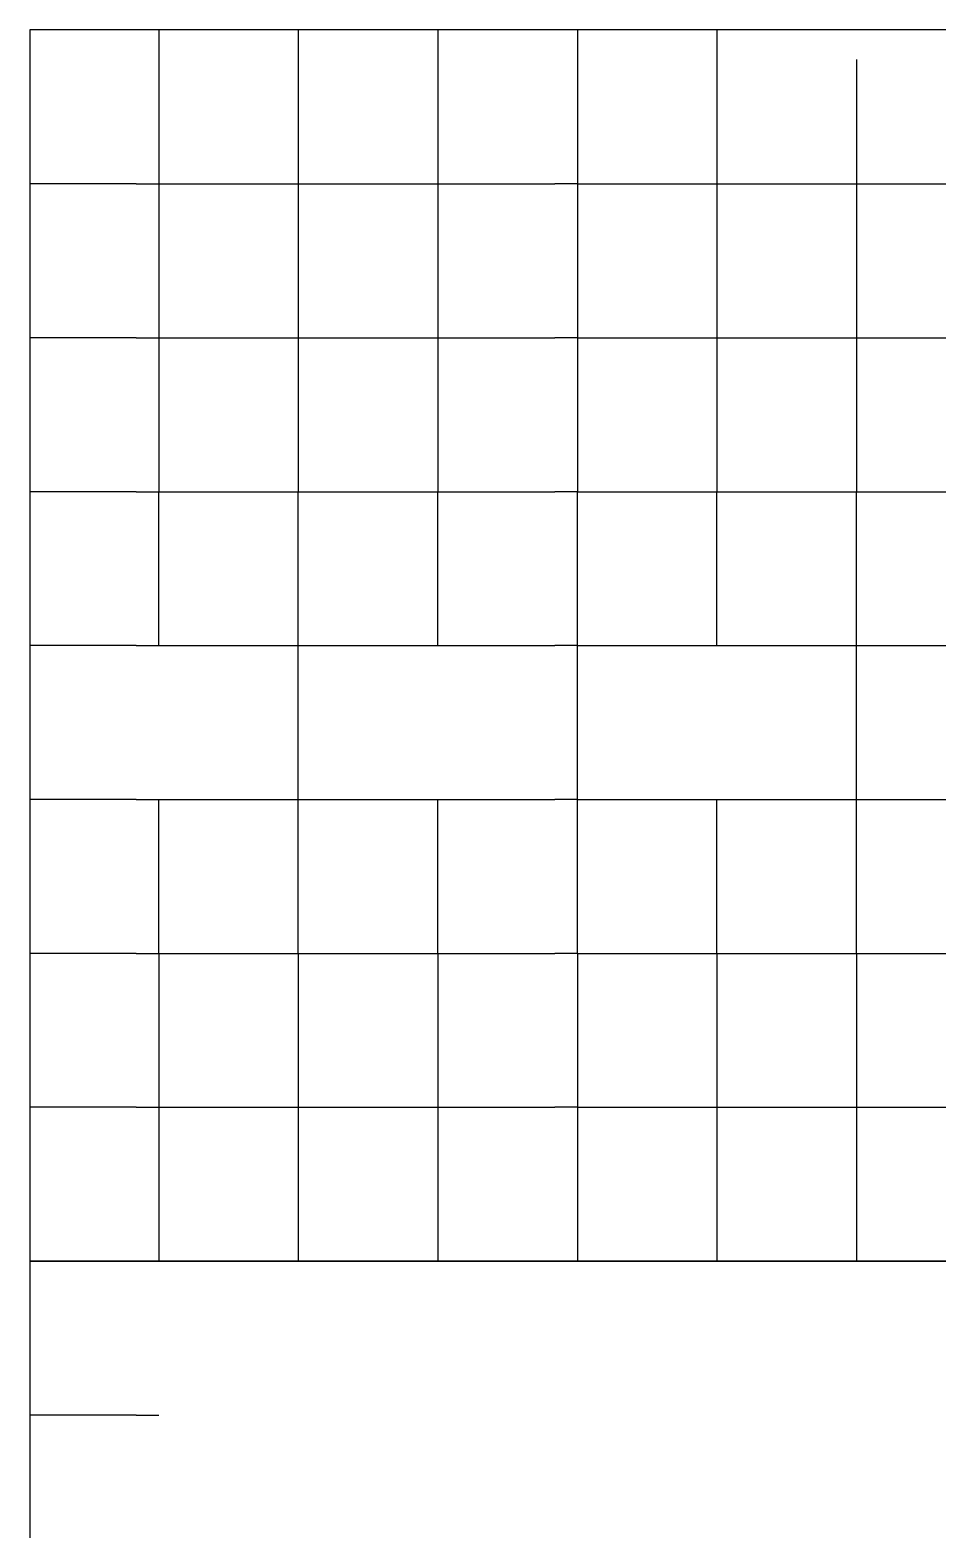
# Model space of a CAD drawing. Extents: x 0 to 304, y 0 to 158.
# Drawn here: x 0.1 to 38.2, y 94.8 to 157.6 of the extents above; entities that cross this region are included whole.
import ezdxf

# ---------------------------------------------------------------- set-up
doc = ezdxf.new("R2010")
doc.units = 0

msp = doc.modelspace()

# ---------------------------------------------------------------- linework, layer by layer
at = {"layer": '2xDUENQ T250SP40'}
for p, q in [((11.4, 131.8, 4.8), (11.4, 138.25, 4.8)), ((11.4, 131.8, 9.6), (11.4, 138.25, 9.6)), ((11.4, 131.8, 14.4), (11.4, 138.25, 14.4)), ((23.1, 131.8, 4.8), (23.1, 138.25, 4.8)), ((23.1, 131.8, 9.6), (23.1, 138.25, 9.6)), ((23.1, 131.8, 14.4), (23.1, 138.25, 14.4)), ((34.8, 131.8, 4.8), (34.8, 138.25, 4.8)), ((34.8, 131.8, 9.6), (34.8, 138.25, 9.6)), ((34.8, 131.8, 14.4), (34.8, 138.25, 14.4)), ((11.4, 118.9, 4.8), (11.4, 125.35, 4.8)), ((11.4, 118.9, 9.6), (11.4, 125.35, 9.6)), ((11.4, 118.9, 14.4), (11.4, 125.35, 14.4)), ((23.1, 118.9, 4.8), (23.1, 125.35, 4.8)), ((23.1, 118.9, 9.6), (23.1, 125.35, 9.6)), ((23.1, 118.9, 14.4), (23.1, 125.35, 14.4)), ((34.8, 118.9, 4.8), (34.8, 125.35, 4.8)), ((34.8, 118.9, 9.6), (34.8, 125.35, 9.6)), ((34.8, 118.9, 14.4), (34.8, 125.35, 14.4))]:
    msp.add_line(p, q, dxfattribs=at)
at = {"layer": '2xDUENQ T450SP30'}
for p, q in [((4.6, 151.15, 4.8), (0.15, 151.15, 4.8)), ((4.6, 151.15, 9.6), (0.15, 151.15, 9.6)), ((4.6, 151.15, 14.4), (0.15, 151.15, 14.4)), ((6.5, 151.15, 4.8), (10.45, 151.15, 4.8)), ((6.5, 151.15, 9.6), (10.45, 151.15, 9.6)), ((6.5, 151.15, 14.4), (10.45, 151.15, 14.4)), ((18.25, 151.15, 4.8), (22.15, 151.15, 4.8)), ((18.25, 151.15, 9.6), (22.15, 151.15, 9.6)), ((18.25, 151.15, 14.4), (22.15, 151.15, 14.4)), ((29.85, 151.15, 4.8), (33.9, 151.15, 4.8)), ((29.85, 151.15, 9.6), (33.9, 151.15, 9.6)), ((29.85, 151.15, 14.4), (33.9, 151.15, 14.4)), ((4.6, 144.7, 4.8), (0.15, 144.7, 4.8)), ((4.6, 144.7, 9.6), (0.15, 144.7, 9.6)), ((4.6, 144.7, 14.4), (0.15, 144.7, 14.4)), ((6.5, 144.7, 4.8), (10.45, 144.7, 4.8)), ((6.5, 144.7, 9.6), (10.45, 144.7, 9.6)), ((6.5, 144.7, 14.4), (10.45, 144.7, 14.4)), ((18.25, 144.7, 4.8), (22.15, 144.7, 4.8)), ((18.25, 144.7, 9.6), (22.15, 144.7, 9.6)), ((18.25, 144.7, 14.4), (22.15, 144.7, 14.4)), ((29.85, 144.7, 4.8), (33.9, 144.7, 4.8)), ((29.85, 144.7, 9.6), (33.9, 144.7, 9.6)), ((29.85, 144.7, 14.4), (33.9, 144.7, 14.4)), ((4.6, 138.25, 4.8), (0.15, 138.25, 4.8)), ((4.6, 138.25, 9.6), (0.15, 138.25, 9.6)), ((4.6, 138.25, 14.4), (0.15, 138.25, 14.4)), ((6.5, 138.25, 4.8), (10.45, 138.25, 4.8)), ((6.5, 138.25, 9.6), (10.45, 138.25, 9.6)), ((6.5, 138.25, 14.4), (10.45, 138.25, 14.4)), ((18.25, 138.25, 4.8), (22.15, 138.25, 4.8)), ((18.25, 138.25, 9.6), (22.15, 138.25, 9.6)), ((18.25, 138.25, 14.4), (22.15, 138.25, 14.4)), ((29.85, 138.25, 4.8), (33.9, 138.25, 4.8)), ((29.85, 138.25, 9.6), (33.9, 138.25, 9.6)), ((29.85, 138.25, 14.4), (33.9, 138.25, 14.4)), ((4.6, 131.8, 4.8), (0.15, 131.8, 4.8)), ((4.6, 131.8, 9.6), (0.15, 131.8, 9.6)), ((4.6, 131.8, 14.4), (0.15, 131.8, 14.4)), ((6.5, 131.8, 4.8), (10.45, 131.8, 4.8)), ((6.5, 131.8, 9.6), (10.45, 131.8, 9.6)), ((6.5, 131.8, 14.4), (10.45, 131.8, 14.4)), ((18.25, 131.8, 4.8), (22.15, 131.8, 4.8)), ((18.25, 131.8, 9.6), (22.15, 131.8, 9.6)), ((18.25, 131.8, 14.4), (22.15, 131.8, 14.4)), ((29.85, 131.8, 4.8), (33.9, 131.8, 4.8)), ((29.85, 131.8, 9.6), (33.9, 131.8, 9.6)), ((29.85, 131.8, 14.4), (33.9, 131.8, 14.4)), ((4.6, 125.35, 4.8), (0.15, 125.35, 4.8)), ((4.6, 125.35, 9.6), (0.15, 125.35, 9.6)), ((4.6, 125.35, 14.4), (0.15, 125.35, 14.4)), ((6.5, 125.35, 4.8), (10.45, 125.35, 4.8)), ((6.5, 125.35, 9.6), (10.45, 125.35, 9.6)), ((6.5, 125.35, 14.4), (10.45, 125.35, 14.4)), ((18.25, 125.35, 4.8), (22.15, 125.35, 4.8)), ((18.25, 125.35, 9.6), (22.15, 125.35, 9.6)), ((18.25, 125.35, 14.4), (22.15, 125.35, 14.4)), ((29.85, 125.35, 4.8), (33.9, 125.35, 4.8)), ((29.85, 125.35, 9.6), (33.9, 125.35, 9.6)), ((29.85, 125.35, 14.4), (33.9, 125.35, 14.4)), ((4.6, 118.9, 4.8), (0.15, 118.9, 4.8)), ((4.6, 118.9, 9.6), (0.15, 118.9, 9.6)), ((4.6, 118.9, 14.4), (0.15, 118.9, 14.4)), ((6.5, 118.9, 4.8), (10.45, 118.9, 4.8)), ((6.5, 118.9, 9.6), (10.45, 118.9, 9.6)), ((6.5, 118.9, 14.4), (10.45, 118.9, 14.4)), ((18.25, 118.9, 4.8), (22.15, 118.9, 4.8)), ((18.25, 118.9, 9.6), (22.15, 118.9, 9.6)), ((18.25, 118.9, 14.4), (22.15, 118.9, 14.4)), ((29.85, 118.9, 4.8), (33.9, 118.9, 4.8)), ((29.85, 118.9, 9.6), (33.9, 118.9, 9.6)), ((29.85, 118.9, 14.4), (33.9, 118.9, 14.4)), ((4.6, 112.45, 4.8), (0.15, 112.45, 4.8)), ((4.6, 112.45, 9.6), (0.15, 112.45, 9.6)), ((4.6, 112.45, 14.4), (0.15, 112.45, 14.4)), ((6.5, 112.45, 4.8), (10.45, 112.45, 4.8)), ((6.5, 112.45, 9.6), (10.45, 112.45, 9.6)), ((6.5, 112.45, 14.4), (10.45, 112.45, 14.4)), ((18.25, 112.45, 4.8), (22.15, 112.45, 4.8)), ((18.25, 112.45, 9.6), (22.15, 112.45, 9.6)), ((18.25, 112.45, 14.4), (22.15, 112.45, 14.4)), ((29.85, 112.45, 4.8), (33.9, 112.45, 4.8)), ((29.85, 112.45, 9.6), (33.9, 112.45, 9.6)), ((29.85, 112.45, 14.4), (33.9, 112.45, 14.4))]:
    msp.add_line(p, q, dxfattribs=at)
at = {"layer": '2xDUENQ T450SP40'}
for p, q in [((4.6, 151.15, 14.4), (5.55, 151.15, 14.4)), ((5.55, 151.15, 14.4), (6.5, 151.15, 14.4)), ((10.45, 151.15, 14.4), (11.4, 151.15, 14.4)), ((11.4, 151.15, 14.4), (17.25, 151.15, 14.4)), ((17.25, 151.15, 14.4), (18.25, 151.15, 14.4)), ((23.1, 151.15, 14.4), (22.15, 151.15, 14.4)), ((23.1, 151.15, 14.4), (28.95, 151.15, 14.4)), ((28.95, 151.15, 14.4), (29.85, 151.15, 14.4)), ((33.9, 151.15, 14.4), (34.8, 151.15, 14.4)), ((34.8, 151.15, 14.4), (40.65, 151.15, 14.4)), ((4.6, 144.7, 14.4), (5.55, 144.7, 14.4)), ((5.55, 144.7, 14.4), (6.5, 144.7, 14.4)), ((10.45, 144.7, 14.4), (11.4, 144.7, 14.4)), ((11.4, 144.7, 14.4), (17.25, 144.7, 14.4)), ((17.25, 144.7, 14.4), (18.25, 144.7, 14.4)), ((23.1, 144.7, 14.4), (22.15, 144.7, 14.4)), ((23.1, 144.7, 14.4), (28.95, 144.7, 14.4)), ((28.95, 144.7, 14.4), (29.85, 144.7, 14.4)), ((33.9, 144.7, 14.4), (34.8, 144.7, 14.4)), ((34.8, 144.7, 14.4), (40.65, 144.7, 14.4)), ((4.6, 138.25, 14.4), (5.55, 138.25, 14.4)), ((5.55, 138.25, 14.4), (6.5, 138.25, 14.4)), ((10.45, 138.25, 14.4), (11.4, 138.25, 14.4)), ((11.4, 138.25, 14.4), (17.25, 138.25, 14.4)), ((17.25, 138.25, 14.4), (18.25, 138.25, 14.4)), ((23.1, 138.25, 14.4), (22.15, 138.25, 14.4)), ((23.1, 138.25, 14.4), (28.95, 138.25, 14.4)), ((28.95, 138.25, 14.4), (29.85, 138.25, 14.4)), ((33.9, 138.25, 14.4), (34.8, 138.25, 14.4)), ((34.8, 138.25, 14.4), (40.65, 138.25, 14.4)), ((4.6, 131.8, 14.4), (5.55, 131.8, 14.4)), ((5.55, 131.8, 14.4), (6.5, 131.8, 14.4)), ((10.45, 131.8, 14.4), (11.4, 131.8, 14.4)), ((11.4, 131.8, 14.4), (17.25, 131.8, 14.4)), ((17.25, 131.8, 14.4), (18.25, 131.8, 14.4)), ((23.1, 131.8, 14.4), (22.15, 131.8, 14.4)), ((23.1, 131.8, 14.4), (28.95, 131.8, 14.4)), ((28.95, 131.8, 14.4), (29.85, 131.8, 14.4)), ((33.9, 131.8, 14.4), (34.8, 131.8, 14.4)), ((34.8, 131.8, 14.4), (40.65, 131.8, 14.4)), ((4.6, 125.35, 14.4), (5.55, 125.35, 14.4)), ((5.55, 125.35, 14.4), (6.5, 125.35, 14.4)), ((10.45, 125.35, 14.4), (11.4, 125.35, 14.4)), ((11.4, 125.35, 14.4), (17.25, 125.35, 14.4)), ((17.25, 125.35, 14.4), (18.25, 125.35, 14.4)), ((23.1, 125.35, 14.4), (22.15, 125.35, 14.4)), ((23.1, 125.35, 14.4), (28.95, 125.35, 14.4)), ((28.95, 125.35, 14.4), (29.85, 125.35, 14.4)), ((33.9, 125.35, 14.4), (34.8, 125.35, 14.4)), ((34.8, 125.35, 14.4), (40.65, 125.35, 14.4)), ((4.6, 118.9, 14.4), (5.55, 118.9, 14.4)), ((5.55, 118.9, 14.4), (6.5, 118.9, 14.4)), ((10.45, 118.9, 14.4), (11.4, 118.9, 14.4)), ((11.4, 118.9, 14.4), (17.25, 118.9, 14.4)), ((17.25, 118.9, 14.4), (18.25, 118.9, 14.4)), ((23.1, 118.9, 14.4), (22.15, 118.9, 14.4)), ((23.1, 118.9, 14.4), (28.95, 118.9, 14.4)), ((28.95, 118.9, 14.4), (29.85, 118.9, 14.4)), ((33.9, 118.9, 14.4), (34.8, 118.9, 14.4)), ((34.8, 118.9, 14.4), (40.65, 118.9, 14.4)), ((4.6, 112.45, 14.4), (5.55, 112.45, 14.4)), ((5.55, 112.45, 14.4), (6.5, 112.45, 14.4)), ((10.45, 112.45, 14.4), (11.4, 112.45, 14.4)), ((11.4, 112.45, 14.4), (17.25, 112.45, 14.4)), ((17.25, 112.45, 14.4), (18.25, 112.45, 14.4)), ((23.1, 112.45, 14.4), (22.15, 112.45, 14.4)), ((23.1, 112.45, 14.4), (28.95, 112.45, 14.4)), ((28.95, 112.45, 14.4), (29.85, 112.45, 14.4)), ((33.9, 112.45, 14.4), (34.8, 112.45, 14.4)), ((34.8, 112.45, 14.4), (40.65, 112.45, 14.4))]:
    msp.add_line(p, q, dxfattribs=at)
at = {"layer": '2xDUENQ T450SP50'}
for p, q in [((4.6, 151.15, 4.8), (5.55, 151.15, 4.8)), ((4.6, 151.15, 9.6), (5.55, 151.15, 9.6)), ((5.55, 151.15, 4.8), (6.5, 151.15, 4.8)), ((5.55, 151.15, 9.6), (6.5, 151.15, 9.6)), ((10.45, 151.15, 4.8), (11.4, 151.15, 4.8)), ((10.45, 151.15, 9.6), (11.4, 151.15, 9.6)), ((11.4, 151.15, 4.8), (17.25, 151.15, 4.8)), ((11.4, 151.15, 9.6), (17.25, 151.15, 9.6)), ((17.25, 151.15, 4.8), (18.25, 151.15, 4.8)), ((17.25, 151.15, 9.6), (18.25, 151.15, 9.6)), ((23.1, 151.15, 4.8), (22.15, 151.15, 4.8)), ((23.1, 151.15, 9.6), (22.15, 151.15, 9.6)), ((23.1, 151.15, 4.8), (28.95, 151.15, 4.8)), ((23.1, 151.15, 9.6), (28.95, 151.15, 9.6)), ((28.95, 151.15, 4.8), (29.85, 151.15, 4.8)), ((28.95, 151.15, 9.6), (29.85, 151.15, 9.6)), ((33.9, 151.15, 4.8), (34.8, 151.15, 4.8)), ((33.9, 151.15, 9.6), (34.8, 151.15, 9.6)), ((34.8, 151.15, 4.8), (40.65, 151.15, 4.8)), ((34.8, 151.15, 9.6), (40.65, 151.15, 9.6)), ((4.6, 144.7, 4.8), (5.55, 144.7, 4.8)), ((4.6, 144.7, 9.6), (5.55, 144.7, 9.6)), ((5.55, 144.7, 4.8), (6.5, 144.7, 4.8)), ((5.55, 144.7, 9.6), (6.5, 144.7, 9.6)), ((10.45, 144.7, 4.8), (11.4, 144.7, 4.8)), ((10.45, 144.7, 9.6), (11.4, 144.7, 9.6)), ((11.4, 144.7, 4.8), (17.25, 144.7, 4.8)), ((11.4, 144.7, 9.6), (17.25, 144.7, 9.6)), ((17.25, 144.7, 4.8), (18.25, 144.7, 4.8)), ((17.25, 144.7, 9.6), (18.25, 144.7, 9.6)), ((23.1, 144.7, 4.8), (22.15, 144.7, 4.8)), ((23.1, 144.7, 9.6), (22.15, 144.7, 9.6)), ((23.1, 144.7, 4.8), (28.95, 144.7, 4.8)), ((23.1, 144.7, 9.6), (28.95, 144.7, 9.6)), ((28.95, 144.7, 4.8), (29.85, 144.7, 4.8)), ((28.95, 144.7, 9.6), (29.85, 144.7, 9.6)), ((33.9, 144.7, 4.8), (34.8, 144.7, 4.8)), ((33.9, 144.7, 9.6), (34.8, 144.7, 9.6)), ((34.8, 144.7, 4.8), (40.65, 144.7, 4.8)), ((34.8, 144.7, 9.6), (40.65, 144.7, 9.6)), ((4.6, 138.25, 4.8), (5.55, 138.25, 4.8)), ((4.6, 138.25, 9.6), (5.55, 138.25, 9.6)), ((5.55, 138.25, 4.8), (6.5, 138.25, 4.8)), ((5.55, 138.25, 9.6), (6.5, 138.25, 9.6)), ((10.45, 138.25, 4.8), (11.4, 138.25, 4.8)), ((10.45, 138.25, 9.6), (11.4, 138.25, 9.6)), ((11.4, 138.25, 4.8), (17.25, 138.25, 4.8)), ((11.4, 138.25, 9.6), (17.25, 138.25, 9.6)), ((17.25, 138.25, 4.8), (18.25, 138.25, 4.8)), ((17.25, 138.25, 9.6), (18.25, 138.25, 9.6)), ((23.1, 138.25, 4.8), (22.15, 138.25, 4.8)), ((23.1, 138.25, 9.6), (22.15, 138.25, 9.6)), ((23.1, 138.25, 4.8), (28.95, 138.25, 4.8)), ((23.1, 138.25, 9.6), (28.95, 138.25, 9.6)), ((28.95, 138.25, 4.8), (29.85, 138.25, 4.8)), ((28.95, 138.25, 9.6), (29.85, 138.25, 9.6)), ((33.9, 138.25, 4.8), (34.8, 138.25, 4.8)), ((33.9, 138.25, 9.6), (34.8, 138.25, 9.6)), ((34.8, 138.25, 4.8), (40.65, 138.25, 4.8)), ((34.8, 138.25, 9.6), (40.65, 138.25, 9.6)), ((4.6, 131.8, 4.8), (5.55, 131.8, 4.8)), ((4.6, 131.8, 9.6), (5.55, 131.8, 9.6)), ((5.55, 131.8, 4.8), (6.5, 131.8, 4.8)), ((5.55, 131.8, 9.6), (6.5, 131.8, 9.6)), ((10.45, 131.8, 4.8), (11.4, 131.8, 4.8)), ((10.45, 131.8, 9.6), (11.4, 131.8, 9.6)), ((11.4, 131.8, 4.8), (17.25, 131.8, 4.8)), ((11.4, 131.8, 9.6), (17.25, 131.8, 9.6)), ((17.25, 131.8, 4.8), (18.25, 131.8, 4.8)), ((17.25, 131.8, 9.6), (18.25, 131.8, 9.6)), ((23.1, 131.8, 4.8), (22.15, 131.8, 4.8)), ((23.1, 131.8, 9.6), (22.15, 131.8, 9.6)), ((23.1, 131.8, 4.8), (28.95, 131.8, 4.8)), ((23.1, 131.8, 9.6), (28.95, 131.8, 9.6)), ((28.95, 131.8, 4.8), (29.85, 131.8, 4.8)), ((28.95, 131.8, 9.6), (29.85, 131.8, 9.6)), ((33.9, 131.8, 4.8), (34.8, 131.8, 4.8)), ((33.9, 131.8, 9.6), (34.8, 131.8, 9.6)), ((34.8, 131.8, 4.8), (40.65, 131.8, 4.8)), ((34.8, 131.8, 9.6), (40.65, 131.8, 9.6)), ((4.6, 125.35, 4.8), (5.55, 125.35, 4.8)), ((4.6, 125.35, 9.6), (5.55, 125.35, 9.6)), ((5.55, 125.35, 4.8), (6.5, 125.35, 4.8)), ((5.55, 125.35, 9.6), (6.5, 125.35, 9.6)), ((10.45, 125.35, 4.8), (11.4, 125.35, 4.8)), ((10.45, 125.35, 9.6), (11.4, 125.35, 9.6)), ((11.4, 125.35, 4.8), (17.25, 125.35, 4.8)), ((11.4, 125.35, 9.6), (17.25, 125.35, 9.6)), ((17.25, 125.35, 4.8), (18.25, 125.35, 4.8)), ((17.25, 125.35, 9.6), (18.25, 125.35, 9.6)), ((23.1, 125.35, 4.8), (22.15, 125.35, 4.8)), ((23.1, 125.35, 9.6), (22.15, 125.35, 9.6)), ((23.1, 125.35, 4.8), (28.95, 125.35, 4.8)), ((23.1, 125.35, 9.6), (28.95, 125.35, 9.6)), ((28.95, 125.35, 4.8), (29.85, 125.35, 4.8)), ((28.95, 125.35, 9.6), (29.85, 125.35, 9.6)), ((33.9, 125.35, 4.8), (34.8, 125.35, 4.8)), ((33.9, 125.35, 9.6), (34.8, 125.35, 9.6)), ((34.8, 125.35, 4.8), (40.65, 125.35, 4.8)), ((34.8, 125.35, 9.6), (40.65, 125.35, 9.6)), ((4.6, 118.9, 4.8), (5.55, 118.9, 4.8)), ((4.6, 118.9, 9.6), (5.55, 118.9, 9.6)), ((5.55, 118.9, 4.8), (6.5, 118.9, 4.8)), ((5.55, 118.9, 9.6), (6.5, 118.9, 9.6)), ((10.45, 118.9, 4.8), (11.4, 118.9, 4.8)), ((10.45, 118.9, 9.6), (11.4, 118.9, 9.6)), ((11.4, 118.9, 4.8), (17.25, 118.9, 4.8)), ((11.4, 118.9, 9.6), (17.25, 118.9, 9.6)), ((17.25, 118.9, 4.8), (18.25, 118.9, 4.8)), ((17.25, 118.9, 9.6), (18.25, 118.9, 9.6)), ((23.1, 118.9, 4.8), (22.15, 118.9, 4.8)), ((23.1, 118.9, 9.6), (22.15, 118.9, 9.6)), ((23.1, 118.9, 4.8), (28.95, 118.9, 4.8)), ((23.1, 118.9, 9.6), (28.95, 118.9, 9.6)), ((28.95, 118.9, 4.8), (29.85, 118.9, 4.8)), ((28.95, 118.9, 9.6), (29.85, 118.9, 9.6)), ((33.9, 118.9, 4.8), (34.8, 118.9, 4.8)), ((33.9, 118.9, 9.6), (34.8, 118.9, 9.6)), ((34.8, 118.9, 4.8), (40.65, 118.9, 4.8)), ((34.8, 118.9, 9.6), (40.65, 118.9, 9.6)), ((4.6, 112.45, 4.8), (5.55, 112.45, 4.8)), ((4.6, 112.45, 9.6), (5.55, 112.45, 9.6)), ((5.55, 112.45, 4.8), (6.5, 112.45, 4.8)), ((5.55, 112.45, 9.6), (6.5, 112.45, 9.6)), ((10.45, 112.45, 4.8), (11.4, 112.45, 4.8)), ((10.45, 112.45, 9.6), (11.4, 112.45, 9.6)), ((11.4, 112.45, 4.8), (17.25, 112.45, 4.8)), ((11.4, 112.45, 9.6), (17.25, 112.45, 9.6)), ((17.25, 112.45, 4.8), (18.25, 112.45, 4.8)), ((17.25, 112.45, 9.6), (18.25, 112.45, 9.6)), ((23.1, 112.45, 4.8), (22.15, 112.45, 4.8)), ((23.1, 112.45, 9.6), (22.15, 112.45, 9.6)), ((23.1, 112.45, 4.8), (28.95, 112.45, 4.8)), ((23.1, 112.45, 9.6), (28.95, 112.45, 9.6)), ((28.95, 112.45, 4.8), (29.85, 112.45, 4.8)), ((28.95, 112.45, 9.6), (29.85, 112.45, 9.6)), ((33.9, 112.45, 4.8), (34.8, 112.45, 4.8)), ((33.9, 112.45, 9.6), (34.8, 112.45, 9.6)), ((34.8, 112.45, 4.8), (40.65, 112.45, 4.8)), ((34.8, 112.45, 9.6), (40.65, 112.45, 9.6)), ((4.6, 99.55, 4.8), (0.15, 99.55, 4.8)), ((4.6, 99.55, 9.6), (0.15, 99.55, 9.6)), ((4.6, 99.55, 4.8), (5.55, 99.55, 4.8)), ((4.6, 99.55, 9.6), (5.55, 99.55, 9.6))]:
    msp.add_line(p, q, dxfattribs=at)
at = {"layer": 'DUENQ T250SP40'}
for p, q in [((5.55, 157.6, 4.8), (5.55, 151.15, 4.8)), ((5.55, 157.6, 9.6), (5.55, 151.15, 9.6)), ((5.55, 157.6, 14.4), (5.55, 151.15, 14.4)), ((11.4, 157.6, 4.8), (11.4, 151.15, 4.8)), ((11.4, 157.6, 9.6), (11.4, 151.15, 9.6)), ((11.4, 157.6, 14.4), (11.4, 151.15, 14.4)), ((17.25, 157.6, 4.8), (17.25, 151.15, 4.8)), ((17.25, 157.6, 9.6), (17.25, 151.15, 9.6)), ((17.25, 157.6, 14.4), (17.25, 151.15, 14.4)), ((23.1, 157.6, 4.8), (23.1, 151.15, 4.8)), ((23.1, 157.6, 9.6), (23.1, 151.15, 9.6)), ((23.1, 157.6, 14.4), (23.1, 151.15, 14.4)), ((28.95, 157.6, 4.8), (28.95, 156.359, 4.8)), ((28.95, 157.6, 9.6), (28.95, 156.359, 9.6)), ((28.95, 157.6, 14.4), (28.95, 156.359, 14.4)), ((28.95, 156.359, 4.8), (28.95, 151.15, 4.8)), ((28.95, 156.359, 9.6), (28.95, 151.15, 9.6)), ((28.95, 156.359, 14.4), (28.95, 151.15, 14.4)), ((34.8, 156.359, 4.8), (34.8, 151.15, 4.8)), ((34.8, 156.359, 9.6), (34.8, 151.15, 9.6)), ((34.8, 156.359, 14.4), (34.8, 151.15, 14.4)), ((5.55, 151.15, 4.8), (5.55, 144.7, 4.8)), ((5.55, 151.15, 9.6), (5.55, 144.7, 9.6)), ((5.55, 151.15, 14.4), (5.55, 144.7, 14.4)), ((11.4, 151.15, 4.8), (11.4, 144.7, 4.8)), ((11.4, 151.15, 9.6), (11.4, 144.7, 9.6)), ((11.4, 151.15, 14.4), (11.4, 144.7, 14.4)), ((17.25, 151.15, 4.8), (17.25, 144.7, 4.8)), ((17.25, 151.15, 9.6), (17.25, 144.7, 9.6)), ((17.25, 151.15, 14.4), (17.25, 144.7, 14.4)), ((23.1, 151.15, 4.8), (23.1, 144.7, 4.8)), ((23.1, 151.15, 9.6), (23.1, 144.7, 9.6)), ((23.1, 151.15, 14.4), (23.1, 144.7, 14.4)), ((28.95, 151.15, 4.8), (28.95, 144.7, 4.8)), ((28.95, 151.15, 9.6), (28.95, 144.7, 9.6)), ((28.95, 151.15, 14.4), (28.95, 144.7, 14.4)), ((34.8, 151.15, 4.8), (34.8, 144.7, 4.8)), ((34.8, 151.15, 9.6), (34.8, 144.7, 9.6)), ((34.8, 151.15, 14.4), (34.8, 144.7, 14.4)), ((5.55, 144.7, 4.8), (5.55, 138.25, 4.8)), ((5.55, 144.7, 9.6), (5.55, 138.25, 9.6)), ((5.55, 144.7, 14.4), (5.55, 138.25, 14.4)), ((11.4, 144.7, 4.8), (11.4, 138.25, 4.8)), ((11.4, 144.7, 9.6), (11.4, 138.25, 9.6)), ((11.4, 144.7, 14.4), (11.4, 138.25, 14.4)), ((17.25, 144.7, 4.8), (17.25, 138.25, 4.8)), ((17.25, 144.7, 9.6), (17.25, 138.25, 9.6)), ((17.25, 144.7, 14.4), (17.25, 138.25, 14.4)), ((23.1, 144.7, 4.8), (23.1, 138.25, 4.8)), ((23.1, 144.7, 9.6), (23.1, 138.25, 9.6)), ((23.1, 144.7, 14.4), (23.1, 138.25, 14.4)), ((28.95, 144.7, 4.8), (28.95, 138.25, 4.8)), ((28.95, 144.7, 9.6), (28.95, 138.25, 9.6)), ((28.95, 144.7, 14.4), (28.95, 138.25, 14.4)), ((34.8, 144.7, 4.8), (34.8, 138.25, 4.8)), ((34.8, 144.7, 9.6), (34.8, 138.25, 9.6)), ((34.8, 144.7, 14.4), (34.8, 138.25, 14.4)), ((5.55, 131.8, 4.8), (5.55, 138.25, 4.8)), ((5.55, 131.8, 9.6), (5.55, 138.25, 9.6)), ((5.55, 131.8, 14.4), (5.55, 138.25, 14.4)), ((17.25, 131.8, 4.8), (17.25, 138.25, 4.8)), ((17.25, 131.8, 9.6), (17.25, 138.25, 9.6)), ((17.25, 131.8, 14.4), (17.25, 138.25, 14.4)), ((28.95, 131.8, 4.8), (28.95, 138.25, 4.8)), ((28.95, 131.8, 9.6), (28.95, 138.25, 9.6)), ((28.95, 131.8, 14.4), (28.95, 138.25, 14.4)), ((11.4, 125.35, 4.8), (11.4, 131.8, 4.8)), ((11.4, 125.35, 9.6), (11.4, 131.8, 9.6)), ((11.4, 125.35, 14.4), (11.4, 131.8, 14.4)), ((23.1, 125.35, 4.8), (23.1, 131.8, 4.8)), ((23.1, 125.35, 9.6), (23.1, 131.8, 9.6)), ((23.1, 125.35, 14.4), (23.1, 131.8, 14.4)), ((34.8, 125.35, 4.8), (34.8, 131.8, 4.8)), ((34.8, 125.35, 9.6), (34.8, 131.8, 9.6)), ((34.8, 125.35, 14.4), (34.8, 131.8, 14.4)), ((5.55, 118.9, 4.8), (5.55, 125.35, 4.8)), ((5.55, 118.9, 9.6), (5.55, 125.35, 9.6)), ((5.55, 118.9, 14.4), (5.55, 125.35, 14.4)), ((17.25, 118.9, 4.8), (17.25, 125.35, 4.8)), ((17.25, 118.9, 9.6), (17.25, 125.35, 9.6)), ((17.25, 118.9, 14.4), (17.25, 125.35, 14.4)), ((28.95, 118.9, 4.8), (28.95, 125.35, 4.8)), ((28.95, 118.9, 9.6), (28.95, 125.35, 9.6)), ((28.95, 118.9, 14.4), (28.95, 125.35, 14.4)), ((5.55, 118.9, 4.8), (5.55, 112.45, 4.8)), ((5.55, 118.9, 9.6), (5.55, 112.45, 9.6)), ((5.55, 118.9, 14.4), (5.55, 112.45, 14.4)), ((11.4, 118.9, 4.8), (11.4, 112.45, 4.8)), ((11.4, 118.9, 9.6), (11.4, 112.45, 9.6)), ((11.4, 118.9, 14.4), (11.4, 112.45, 14.4)), ((17.25, 118.9, 4.8), (17.25, 112.45, 4.8)), ((17.25, 118.9, 9.6), (17.25, 112.45, 9.6)), ((17.25, 118.9, 14.4), (17.25, 112.45, 14.4)), ((23.1, 118.9, 4.8), (23.1, 112.45, 4.8)), ((23.1, 118.9, 9.6), (23.1, 112.45, 9.6)), ((23.1, 118.9, 14.4), (23.1, 112.45, 14.4)), ((28.95, 118.9, 4.8), (28.95, 112.45, 4.8)), ((28.95, 118.9, 9.6), (28.95, 112.45, 9.6)), ((28.95, 118.9, 14.4), (28.95, 112.45, 14.4)), ((34.8, 118.9, 4.8), (34.8, 112.45, 4.8)), ((34.8, 118.9, 9.6), (34.8, 112.45, 9.6)), ((34.8, 118.9, 14.4), (34.8, 112.45, 14.4)), ((5.55, 112.45, 4.8), (5.55, 106, 4.8)), ((5.55, 112.45, 9.6), (5.55, 106, 9.6)), ((5.55, 112.45, 14.4), (5.55, 106, 14.4)), ((11.4, 112.45, 4.8), (11.4, 106, 4.8)), ((11.4, 112.45, 9.6), (11.4, 106, 9.6)), ((11.4, 112.45, 14.4), (11.4, 106, 14.4)), ((17.25, 112.45, 4.8), (17.25, 106, 4.8)), ((17.25, 112.45, 9.6), (17.25, 106, 9.6)), ((17.25, 112.45, 14.4), (17.25, 106, 14.4)), ((23.1, 112.45, 4.8), (23.1, 106, 4.8)), ((23.1, 112.45, 9.6), (23.1, 106, 9.6)), ((23.1, 112.45, 14.4), (23.1, 106, 14.4)), ((28.95, 112.45, 4.8), (28.95, 106, 4.8)), ((28.95, 112.45, 9.6), (28.95, 106, 9.6)), ((28.95, 112.45, 14.4), (28.95, 106, 14.4)), ((34.8, 112.45, 4.8), (34.8, 106, 4.8)), ((34.8, 112.45, 9.6), (34.8, 106, 9.6)), ((34.8, 112.45, 14.4), (34.8, 106, 14.4))]:
    msp.add_line(p, q, dxfattribs=at)
at = {"layer": 'QRO 200x5 K'}
for p, q in [((0.15, 157.6), (0.15, 157.6, 4.8)), ((0.15, 157.6, 4.8), (0.15, 157.6, 9.6)), ((0.15, 157.6, 9.6), (0.15, 157.6, 14.4)), ((0.15, 151.15), (0.15, 151.15, 4.8)), ((0.15, 151.15, 4.8), (0.15, 151.15, 9.6)), ((0.15, 151.15, 9.6), (0.15, 151.15, 14.4)), ((0.15, 144.7), (0.15, 144.7, 4.8)), ((0.15, 144.7, 4.8), (0.15, 144.7, 9.6)), ((0.15, 144.7, 9.6), (0.15, 144.7, 14.4)), ((0.15, 138.25), (0.15, 138.25, 4.8)), ((0.15, 138.25, 4.8), (0.15, 138.25, 9.6)), ((0.15, 138.25, 9.6), (0.15, 138.25, 14.4)), ((0.15, 131.8), (0.15, 131.8, 4.8)), ((0.15, 131.8, 4.8), (0.15, 131.8, 9.6)), ((0.15, 131.8, 9.6), (0.15, 131.8, 14.4)), ((0.15, 125.35), (0.15, 125.35, 4.8)), ((0.15, 125.35, 4.8), (0.15, 125.35, 9.6)), ((0.15, 125.35, 9.6), (0.15, 125.35, 14.4)), ((0.15, 118.9), (0.15, 118.9, 4.8)), ((0.15, 118.9, 4.8), (0.15, 118.9, 9.6)), ((0.15, 118.9, 9.6), (0.15, 118.9, 14.4)), ((0.15, 112.45), (0.15, 112.45, 4.8)), ((0.15, 112.45, 4.8), (0.15, 112.45, 9.6)), ((0.15, 112.45, 9.6), (0.15, 112.45, 14.4)), ((0.15, 106), (0.15, 106, 4.8)), ((0.15, 106, 4.8), (0.15, 106, 9.6)), ((0.15, 106, 9.6), (0.15, 106, 14.4)), ((0.15, 99.55), (0.15, 99.55, 4.8)), ((0.15, 99.55, 4.8), (0.15, 99.55, 9.6))]:
    msp.add_line(p, q, dxfattribs=at)
at = {"layer": 'RRO 200x300x6'}
for p, q in [((5.55, 157.6), (5.55, 157.6, 4.8)), ((5.55, 157.6, 4.8), (5.55, 157.6, 9.6)), ((5.55, 157.6, 9.6), (5.55, 157.6, 14.4)), ((11.4, 157.6), (11.4, 157.6, 4.8)), ((11.4, 157.6, 4.8), (11.4, 157.6, 9.6)), ((11.4, 157.6, 9.6), (11.4, 157.6, 14.4)), ((17.25, 157.6), (17.25, 157.6, 4.8)), ((17.25, 157.6, 4.8), (17.25, 157.6, 9.6)), ((17.25, 157.6, 9.6), (17.25, 157.6, 14.4)), ((23.1, 157.6), (23.1, 157.6, 4.8)), ((23.1, 157.6, 4.8), (23.1, 157.6, 9.6)), ((23.1, 157.6, 9.6), (23.1, 157.6, 14.4)), ((28.95, 157.6), (28.95, 157.6, 4.8)), ((28.95, 157.6, 4.8), (28.95, 157.6, 9.6)), ((28.95, 157.6, 9.6), (28.95, 157.6, 14.4)), ((34.8, 157.6), (34.8, 157.6, 4.8)), ((34.8, 157.6, 4.8), (34.8, 157.6, 9.6)), ((34.8, 157.6, 9.6), (34.8, 157.6, 14.4)), ((5.55, 151.15), (5.55, 151.15, 4.8)), ((5.55, 151.15, 4.8), (5.55, 151.15, 9.6)), ((5.55, 151.15, 9.6), (5.55, 151.15, 14.4)), ((11.4, 151.15), (11.4, 151.15, 4.8)), ((11.4, 151.15, 4.8), (11.4, 151.15, 9.6)), ((11.4, 151.15, 9.6), (11.4, 151.15, 14.4)), ((17.25, 151.15), (17.25, 151.15, 4.8)), ((17.25, 151.15, 4.8), (17.25, 151.15, 9.6)), ((17.25, 151.15, 9.6), (17.25, 151.15, 14.4)), ((23.1, 151.15), (23.1, 151.15, 4.8)), ((23.1, 151.15, 4.8), (23.1, 151.15, 9.6)), ((23.1, 151.15, 9.6), (23.1, 151.15, 14.4)), ((28.95, 151.15), (28.95, 151.15, 4.8)), ((28.95, 151.15, 4.8), (28.95, 151.15, 9.6)), ((28.95, 151.15, 9.6), (28.95, 151.15, 14.4)), ((34.8, 151.15), (34.8, 151.15, 4.8)), ((34.8, 151.15, 4.8), (34.8, 151.15, 9.6)), ((34.8, 151.15, 9.6), (34.8, 151.15, 14.4)), ((5.55, 144.7), (5.55, 144.7, 4.8)), ((5.55, 144.7, 4.8), (5.55, 144.7, 9.6)), ((5.55, 144.7, 9.6), (5.55, 144.7, 14.4)), ((11.4, 144.7), (11.4, 144.7, 4.8)), ((11.4, 144.7, 4.8), (11.4, 144.7, 9.6)), ((11.4, 144.7, 9.6), (11.4, 144.7, 14.4)), ((17.25, 144.7), (17.25, 144.7, 4.8)), ((17.25, 144.7, 4.8), (17.25, 144.7, 9.6)), ((17.25, 144.7, 9.6), (17.25, 144.7, 14.4)), ((23.1, 144.7), (23.1, 144.7, 4.8)), ((23.1, 144.7, 4.8), (23.1, 144.7, 9.6)), ((23.1, 144.7, 9.6), (23.1, 144.7, 14.4)), ((28.95, 144.7), (28.95, 144.7, 4.8)), ((28.95, 144.7, 4.8), (28.95, 144.7, 9.6)), ((28.95, 144.7, 9.6), (28.95, 144.7, 14.4)), ((34.8, 144.7), (34.8, 144.7, 4.8)), ((34.8, 144.7, 4.8), (34.8, 144.7, 9.6)), ((34.8, 144.7, 9.6), (34.8, 144.7, 14.4)), ((5.55, 138.25), (5.55, 138.25, 4.8)), ((5.55, 138.25, 4.8), (5.55, 138.25, 9.6)), ((5.55, 138.25, 9.6), (5.55, 138.25, 14.4)), ((11.4, 138.25), (11.4, 138.25, 4.8)), ((11.4, 138.25, 4.8), (11.4, 138.25, 9.6)), ((11.4, 138.25, 9.6), (11.4, 138.25, 14.4)), ((17.25, 138.25), (17.25, 138.25, 4.8)), ((17.25, 138.25, 4.8), (17.25, 138.25, 9.6)), ((17.25, 138.25, 9.6), (17.25, 138.25, 14.4)), ((23.1, 138.25), (23.1, 138.25, 4.8)), ((23.1, 138.25, 4.8), (23.1, 138.25, 9.6)), ((23.1, 138.25, 9.6), (23.1, 138.25, 14.4)), ((28.95, 138.25), (28.95, 138.25, 4.8)), ((28.95, 138.25, 4.8), (28.95, 138.25, 9.6)), ((28.95, 138.25, 9.6), (28.95, 138.25, 14.4)), ((34.8, 138.25), (34.8, 138.25, 4.8)), ((34.8, 138.25, 4.8), (34.8, 138.25, 9.6)), ((34.8, 138.25, 9.6), (34.8, 138.25, 14.4)), ((5.55, 131.8), (5.55, 131.8, 4.8)), ((5.55, 131.8, 4.8), (5.55, 131.8, 9.6)), ((5.55, 131.8, 9.6), (5.55, 131.8, 14.4)), ((11.4, 131.8), (11.4, 131.8, 4.8)), ((11.4, 131.8, 4.8), (11.4, 131.8, 9.6)), ((11.4, 131.8, 9.6), (11.4, 131.8, 14.4)), ((17.25, 131.8), (17.25, 131.8, 4.8)), ((17.25, 131.8, 4.8), (17.25, 131.8, 9.6)), ((17.25, 131.8, 9.6), (17.25, 131.8, 14.4)), ((23.1, 131.8), (23.1, 131.8, 4.8)), ((23.1, 131.8, 4.8), (23.1, 131.8, 9.6)), ((23.1, 131.8, 9.6), (23.1, 131.8, 14.4)), ((28.95, 131.8), (28.95, 131.8, 4.8)), ((28.95, 131.8, 4.8), (28.95, 131.8, 9.6)), ((28.95, 131.8, 9.6), (28.95, 131.8, 14.4)), ((34.8, 131.8), (34.8, 131.8, 4.8)), ((34.8, 131.8, 4.8), (34.8, 131.8, 9.6)), ((34.8, 131.8, 9.6), (34.8, 131.8, 14.4)), ((5.55, 125.35), (5.55, 125.35, 4.8)), ((5.55, 125.35, 4.8), (5.55, 125.35, 9.6)), ((5.55, 125.35, 9.6), (5.55, 125.35, 14.4)), ((11.4, 125.35), (11.4, 125.35, 4.8)), ((11.4, 125.35, 4.8), (11.4, 125.35, 9.6)), ((11.4, 125.35, 9.6), (11.4, 125.35, 14.4)), ((17.25, 125.35), (17.25, 125.35, 4.8)), ((17.25, 125.35, 4.8), (17.25, 125.35, 9.6)), ((17.25, 125.35, 9.6), (17.25, 125.35, 14.4)), ((23.1, 125.35), (23.1, 125.35, 4.8)), ((23.1, 125.35, 4.8), (23.1, 125.35, 9.6)), ((23.1, 125.35, 9.6), (23.1, 125.35, 14.4)), ((28.95, 125.35), (28.95, 125.35, 4.8)), ((28.95, 125.35, 4.8), (28.95, 125.35, 9.6)), ((28.95, 125.35, 9.6), (28.95, 125.35, 14.4)), ((34.8, 125.35), (34.8, 125.35, 4.8)), ((34.8, 125.35, 4.8), (34.8, 125.35, 9.6)), ((34.8, 125.35, 9.6), (34.8, 125.35, 14.4)), ((5.55, 118.9), (5.55, 118.9, 4.8)), ((5.55, 118.9, 4.8), (5.55, 118.9, 9.6)), ((5.55, 118.9, 9.6), (5.55, 118.9, 14.4)), ((11.4, 118.9), (11.4, 118.9, 4.8)), ((11.4, 118.9, 4.8), (11.4, 118.9, 9.6)), ((11.4, 118.9, 9.6), (11.4, 118.9, 14.4)), ((17.25, 118.9), (17.25, 118.9, 4.8)), ((17.25, 118.9, 4.8), (17.25, 118.9, 9.6)), ((17.25, 118.9, 9.6), (17.25, 118.9, 14.4)), ((23.1, 118.9), (23.1, 118.9, 4.8)), ((23.1, 118.9, 4.8), (23.1, 118.9, 9.6)), ((23.1, 118.9, 9.6), (23.1, 118.9, 14.4)), ((28.95, 118.9), (28.95, 118.9, 4.8)), ((28.95, 118.9, 4.8), (28.95, 118.9, 9.6)), ((28.95, 118.9, 9.6), (28.95, 118.9, 14.4)), ((34.8, 118.9), (34.8, 118.9, 4.8)), ((34.8, 118.9, 4.8), (34.8, 118.9, 9.6)), ((34.8, 118.9, 9.6), (34.8, 118.9, 14.4)), ((5.55, 112.45), (5.55, 112.45, 4.8)), ((5.55, 112.45, 4.8), (5.55, 112.45, 9.6)), ((5.55, 112.45, 9.6), (5.55, 112.45, 14.4)), ((11.4, 112.45), (11.4, 112.45, 4.8)), ((11.4, 112.45, 4.8), (11.4, 112.45, 9.6)), ((11.4, 112.45, 9.6), (11.4, 112.45, 14.4)), ((17.25, 112.45), (17.25, 112.45, 4.8)), ((17.25, 112.45, 4.8), (17.25, 112.45, 9.6)), ((17.25, 112.45, 9.6), (17.25, 112.45, 14.4)), ((23.1, 112.45), (23.1, 112.45, 4.8)), ((23.1, 112.45, 4.8), (23.1, 112.45, 9.6)), ((23.1, 112.45, 9.6), (23.1, 112.45, 14.4)), ((28.95, 112.45), (28.95, 112.45, 4.8)), ((28.95, 112.45, 4.8), (28.95, 112.45, 9.6)), ((28.95, 112.45, 9.6), (28.95, 112.45, 14.4)), ((34.8, 112.45), (34.8, 112.45, 4.8)), ((34.8, 112.45, 4.8), (34.8, 112.45, 9.6)), ((34.8, 112.45, 9.6), (34.8, 112.45, 14.4)), ((5.55, 106), (5.55, 106, 4.8)), ((5.55, 106, 4.8), (5.55, 106, 9.6)), ((5.55, 106, 9.6), (5.55, 106, 14.4)), ((11.4, 106), (11.4, 106, 4.8)), ((11.4, 106, 4.8), (11.4, 106, 9.6)), ((11.4, 106, 9.6), (11.4, 106, 14.4)), ((17.25, 106), (17.25, 106, 4.8)), ((17.25, 106, 4.8), (17.25, 106, 9.6)), ((17.25, 106, 9.6), (17.25, 106, 14.4)), ((23.1, 106), (23.1, 106, 4.8)), ((23.1, 106, 4.8), (23.1, 106, 9.6)), ((23.1, 106, 9.6), (23.1, 106, 14.4)), ((28.95, 106), (28.95, 106, 4.8)), ((28.95, 106, 4.8), (28.95, 106, 9.6)), ((28.95, 106, 9.6), (28.95, 106, 14.4)), ((34.8, 106), (34.8, 106, 4.8)), ((34.8, 106, 4.8), (34.8, 106, 9.6)), ((34.8, 106, 9.6), (34.8, 106, 14.4)), ((5.55, 99.55), (5.55, 99.55, 4.8)), ((5.55, 99.55, 4.8), (5.55, 99.55, 9.6))]:
    msp.add_line(p, q, dxfattribs=at)
at = {"layer": 'shell'}
for points in [[(0.15, 106, 4.8), (303.525, 106, 4.8), (303.525, 157.6, 4.8), (0.15, 157.6, 4.8)], [(0.15, 106, 9.6), (303.525, 106, 9.6), (303.525, 157.6, 9.6), (0.15, 157.6, 9.6)], [(0.15, 106, 14.4), (303.525, 106, 14.4), (303.525, 157.6, 14.4), (0.15, 157.6, 14.4)], [(0.15, 106, 4.8), (0.15, 0.25, 4.8), (134.25, 0.25, 4.8), (134.25, 106, 4.8)], [(0.15, 106, 9.6), (0.15, 0.25, 9.6), (134.25, 0.25, 9.6), (134.25, 106, 9.6)]]:
    msp.add_3dface(points, dxfattribs=at)

doc.saveas('drawing.dxf')
